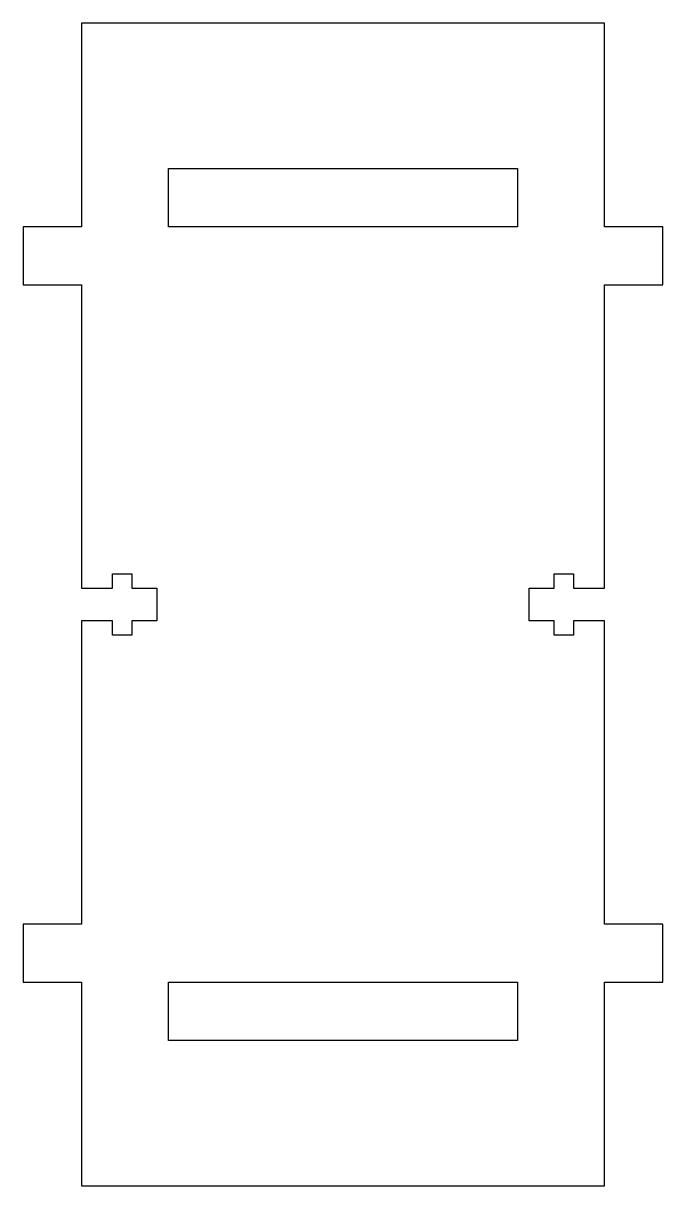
# Model space of a CAD drawing. Header units: metres. Extents: x -28 to 28, y -50 to 50.
import ezdxf

# ---------------------------------------------------------------- set-up
doc = ezdxf.new("R2010")
doc.units = ezdxf.units.M

msp = doc.modelspace()

# ---------------------------------------------------------------- linework, layer by layer
for p, q in [((22.5, 50), (-22.5, 50)), ((-22.5, 50), (-22.5, 32.5)), ((22.5, 32.5), (22.5, 50)), ((-15, 32.5), (-15, 37.5)), ((-15, 37.5), (15, 37.5)), ((15, 37.5), (15, 32.5)), ((-22.5, 32.5), (-27.5, 32.5)), ((-27.5, 32.5), (-27.5, 27.5)), ((15, 32.5), (-15, 32.5)), ((27.5, 32.5), (22.5, 32.5)), ((27.5, 27.5), (27.5, 32.5)), ((-27.5, 27.5), (-22.5, 27.5)), ((-22.5, 27.5), (-22.5, 1.39999)), ((22.5, 1.39999), (22.5, 27.5)), ((22.5, 27.5), (27.5, 27.5)), ((-19.825, 1.39999), (-19.825, 2.64999)), ((-19.825, 2.64999), (-18.175, 2.64999)), ((-18.175, 2.64999), (-18.175, 1.39999)), ((18.175, 1.39999), (18.175, 2.64999)), ((18.175, 2.64999), (19.825, 2.64999)), ((19.825, 2.64999), (19.825, 1.39999)), ((-22.5, 1.39999), (-19.825, 1.39999)), ((-18.175, 1.39999), (-16, 1.39999)), ((-16, 1.39999), (-16, -1.39998)), ((16, -1.39998), (16, 1.39999)), ((16, 1.39999), (18.175, 1.39999)), ((19.825, 1.39999), (22.5, 1.39999)), ((-19.825, -1.39998), (-22.5, -1.39999)), ((-22.5, -1.39999), (-22.5, -27.5)), ((-19.825, -2.64998), (-19.825, -1.39998)), ((-16, -1.39998), (-18.175, -1.39998)), ((-18.175, -1.39998), (-18.175, -2.64998)), ((18.175, -1.39998), (16, -1.39998)), ((18.175, -2.64998), (18.175, -1.39998)), ((19.825, -1.39998), (19.825, -2.64998)), ((22.5, -1.39999), (19.825, -1.39998)), ((22.5, -27.5), (22.5, -1.39999)), ((-18.175, -2.64998), (-19.825, -2.64998)), ((19.825, -2.64998), (18.175, -2.64998)), ((-22.5, -27.5), (-27.5, -27.5)), ((-27.5, -27.5), (-27.5, -32.5)), ((27.5, -27.5), (22.5, -27.5)), ((27.5, -32.5), (27.5, -27.5)), ((-27.5, -32.5), (-22.5, -32.5)), ((-22.5, -32.5), (-22.5, -50)), ((-15, -37.5), (-15, -32.5)), ((-15, -32.5), (15, -32.5)), ((15, -32.5), (15, -37.5)), ((22.5, -50), (22.5, -32.5)), ((22.5, -32.5), (27.5, -32.5)), ((15, -37.5), (-15, -37.5)), ((-22.5, -50), (22.5, -50))]:
    msp.add_line(p, q)

doc.saveas('drawing.dxf')
